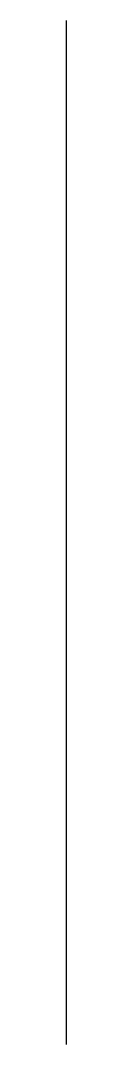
# Model space of a CAD drawing. Header units: metres. Extents: x 10 to 10, y 0 to 2.
import ezdxf

# ---------------------------------------------------------------- set-up
doc = ezdxf.new("R2010")
doc.units = ezdxf.units.M
doc.layers.get('0').update_dxf_attribs({"linetype": 'CONTINUOUS'})
doc.layers.add('A', color=1, linetype='CONTINUOUS')

# ---------------------------------------------------------------- blocks, each defined once
blk = doc.blocks.new('INNER', base_point=(1, 0))
at = {"color": 0}
blk.add_line((1, 0), (2, 0), dxfattribs=at)
blk = doc.blocks.new('OUTER')
at = {"xscale": 2, "yscale": 2}
blk.add_blockref('INNER', (0, 0), dxfattribs=at)

msp = doc.modelspace()

# ---------------------------------------------------------------- block references
at = {"layer": 'A', "color": 3, "rotation": 90}
msp.add_blockref('OUTER', (10, 0), dxfattribs=at)

doc.saveas('drawing.dxf')
